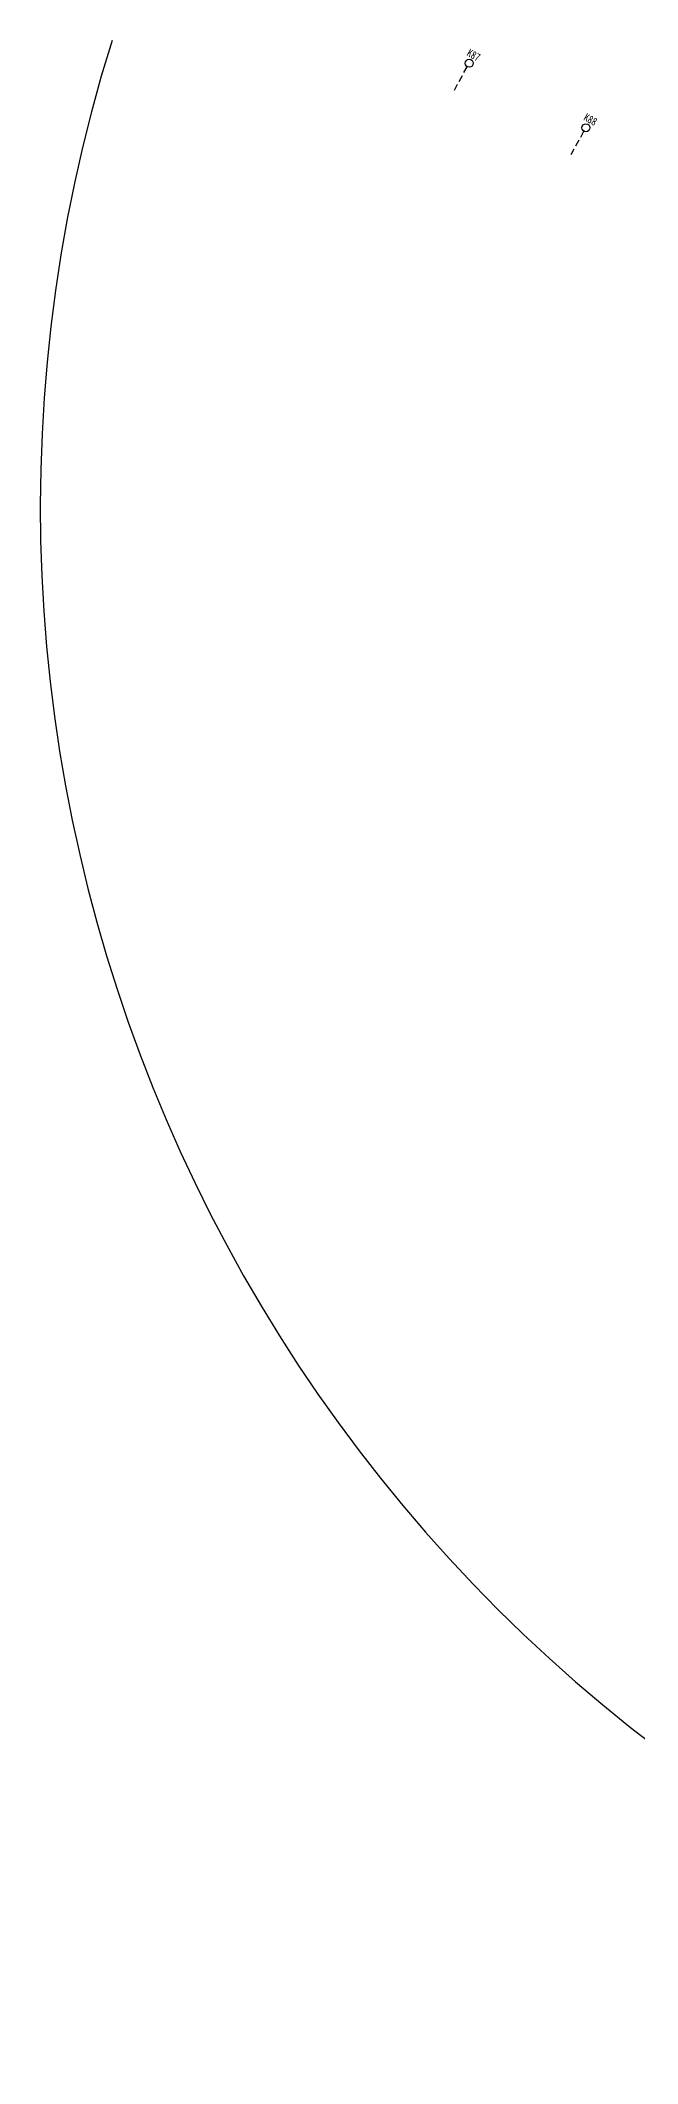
# Model space of a CAD drawing. Header units: inches. Extents: x 510447 to 606954, y 1095553 to 1134812.
# Drawn here: x 542803 to 547282, y 1107371 to 1122538 of the extents above; entities that cross this region are included whole.
import ezdxf

# ---------------------------------------------------------------- set-up
doc = ezdxf.new("R2010")
doc.units = ezdxf.units.IN
doc.header["$MEASUREMENT"] = 0
doc.linetypes.add('Kilométrica grande$1$JIS_02_2.0', pattern=[3, 2, -1])
doc.layers.add('Kilométrica grande$0$0-KM GRANDE', color=220, linetype='Continuous')
doc.styles.add('Kilométrica grande$0$哥Arial', font='Arial.ttf', dxfattribs={"width": 0.8})

# ---------------------------------------------------------------- blocks, each defined once
blk = doc.blocks.new('Kilométrica grande')
at = {"color": 1}
blk.add_arc((554475, 1119042), 11671, 162.5691, 330.1602, dxfattribs=at)
at = {"layer": 'Kilométrica grande$0$0-KM GRANDE', "linetype": 'Kilométrica grande$1$JIS_02_2.0', "lineweight": -3, "ltscale": 25}
for p, q in [((545908, 1122166), (546004, 1122341)), ((546783, 1121683), (546880, 1121858))]:
    blk.add_line(p, q, dxfattribs=at)
at = {"layer": 'Kilométrica grande$0$0-KM GRANDE'}
for centre in [(546019, 1122367), (546895, 1121884)]:
    blk.add_circle(centre, 30, dxfattribs=at)
at = {"layer": 'Kilométrica grande$0$0-KM GRANDE', "linetype": 'Continuous', "lineweight": -3, "char_height": 60, "attachment_point": 8, "rotation": 331.1181, "style": 'Kilométrica grande$0$哥Arial'}
for s, insert in [('{\\fSimHei|b0|i0|c134|p2;K87}', (546038, 1122402)), ('{\\fSimHei|b0|i0|c134|p2;K88}', (546914, 1121919))]:
    blk.add_mtext(s, dxfattribs=dict(at, insert=insert))

msp = doc.modelspace()

# ---------------------------------------------------------------- block references
msp.add_blockref('Kilométrica grande', (0, 0))

doc.saveas('drawing.dxf')
